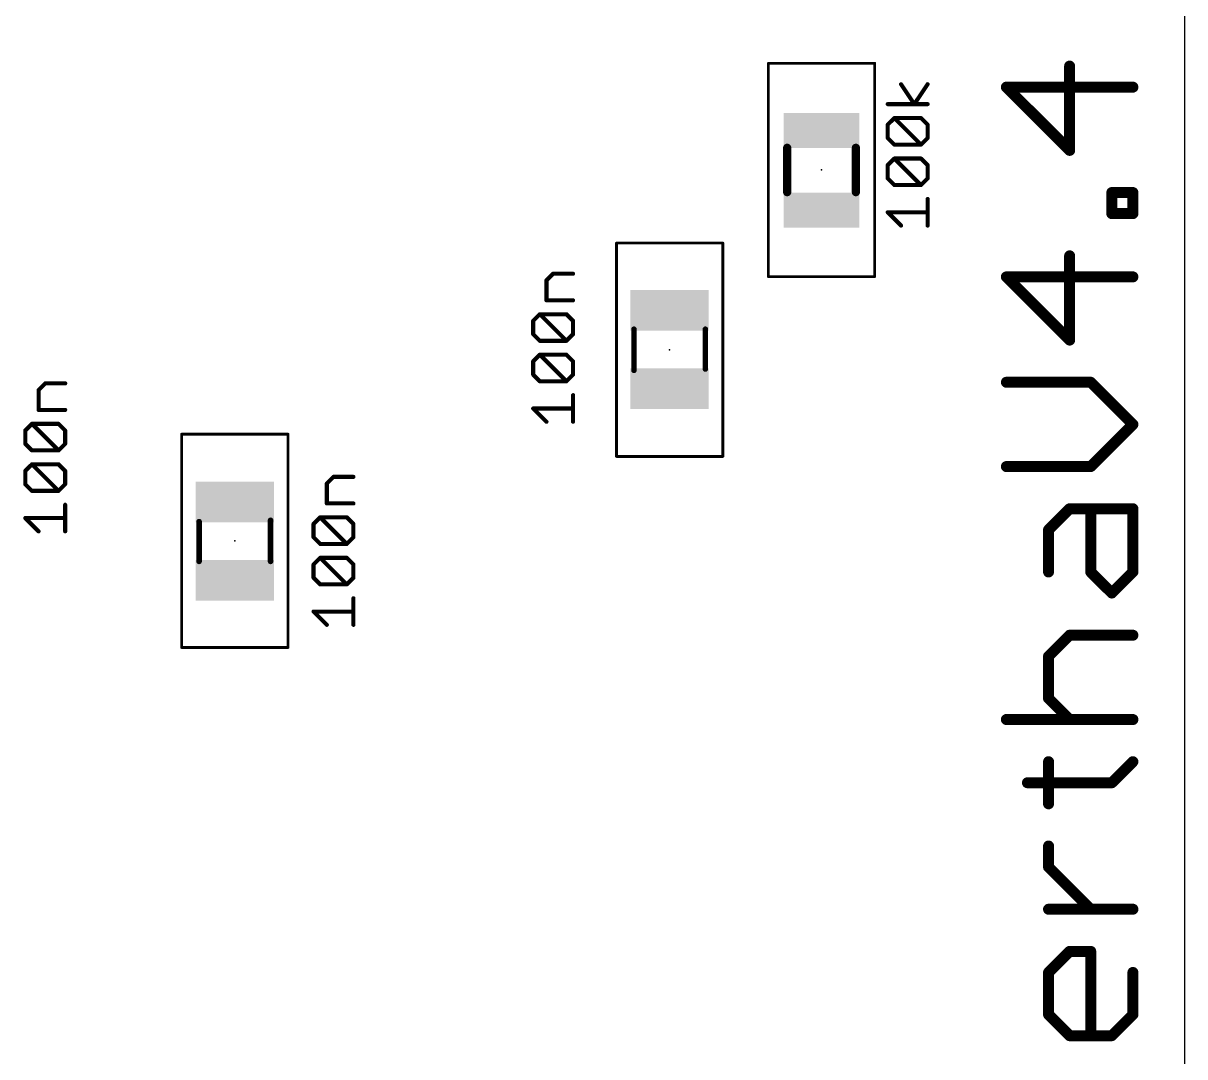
# Model space of a CAD drawing. Extents: x -5 to 95, y -7 to 91.
# Drawn here: x 73.53 to 95, y 52.86 to 71.98 of the extents above; entities that cross this region are included whole.
import ezdxf

# ---------------------------------------------------------------- set-up
doc = ezdxf.new("R2010")
doc.units = 0
for name, color, linetype in [('20', 7, 'CONTINUOUS'), ('23', 7, 'CONTINUOUS'), ('27', 253, 'CONTINUOUS'), ('39', 22, 'CONTINUOUS'), ('51', 253, 'CONTINUOUS')]:
    doc.layers.add(name, color=color, linetype=linetype)

# ---------------------------------------------------------------- blocks, each defined once
blk = doc.blocks.new('RECT')
blk.add_solid([(-0.5, -0.5), (0.5, -0.5), (-0.5, 0.5), (0.5, 0.5)])

msp = doc.modelspace()

# ---------------------------------------------------------------- linework, layer by layer
at = {"layer": '20'}
msp.add_line((95, -2.9), (95, 81.7), dxfattribs=at)
at = {"layer": '23'}
for p in [(88.2865, 69.2636), (85.4791, 65.9386), (77.4421, 62.4055)]:
    msp.add_point(p, dxfattribs=at)
at = {"layer": '27'}
for points, const_width in [([(92.8721, 69.6258), (92.8721, 71.185)], 0.2032), ([(90.0012, 70.481), (89.7555, 70.8496)], 0.0762), ([(90.247, 70.8496), (90.0012, 70.481)], 0.0762), ([(94.0415, 70.7952), (91.7027, 70.7952)], 0.2032), ([(91.7027, 70.7952), (92.8721, 69.6258)], 0.2032), ([(90.247, 70.481), (89.5097, 70.481)], 0.0762), ([(89.5097, 70.1012), (89.6326, 70.224)], 0.0762), ([(89.6326, 70.224), (90.1241, 70.224)], 0.0762), ([(90.1241, 69.7325), (89.6326, 70.224)], 0.0762), ([(90.1241, 70.224), (90.247, 70.1012)], 0.0762), ([(89.5097, 69.8554), (89.5097, 70.1012)], 0.0762), ([(90.247, 70.1012), (90.247, 69.8554)], 0.0762), ([(89.6326, 69.7325), (89.5097, 69.8554)], 0.0762), ([(90.247, 69.8554), (90.1241, 69.7325)], 0.0762), ([(90.1241, 69.7325), (89.6326, 69.7325)], 0.0762), ([(89.5097, 69.3527), (89.6326, 69.4756)], 0.0762), ([(89.5097, 69.107), (89.5097, 69.3527)], 0.0762), ([(89.6326, 69.4756), (90.1241, 69.4756)], 0.0762), ([(90.1241, 68.9841), (89.6326, 69.4756)], 0.0762), ([(90.1241, 69.4756), (90.247, 69.3527)], 0.0762), ([(90.247, 69.3527), (90.247, 69.107)], 0.0762), ([(89.6326, 68.9841), (89.5097, 69.107)], 0.0762), ([(90.247, 69.107), (90.1241, 68.9841)], 0.0762), ([(90.1241, 68.9841), (89.6326, 68.9841)], 0.0762), ([(93.6517, 68.4564), (93.6517, 68.8462)], 0.2032), ([(93.6517, 68.8462), (94.0415, 68.8462)], 0.2032), ([(94.0415, 68.8462), (94.0415, 68.4564)], 0.2032), ([(90.247, 68.2357), (90.247, 68.7272)], 0.0762), ([(89.7555, 68.2357), (89.5097, 68.4815)], 0.0762), ([(89.5097, 68.4815), (90.247, 68.4815)], 0.0762), ([(94.0415, 68.4564), (93.6517, 68.4564)], 0.2032), ([(92.8721, 66.1176), (92.8721, 67.6768)], 0.2032), ([(83.2023, 67.2217), (83.3252, 67.3445)], 0.0762), ([(83.2023, 66.8531), (83.2023, 67.2217)], 0.0762), ([(83.3252, 67.3445), (83.6938, 67.3445)], 0.0762), ([(94.0415, 67.287), (91.7027, 67.287)], 0.2032), ([(91.7027, 67.287), (92.8721, 66.1176)], 0.2032), ([(83.6938, 66.8531), (83.2023, 66.8531)], 0.0762), ([(82.9566, 66.4732), (83.0794, 66.5961)], 0.0762), ([(83.0794, 66.5961), (83.5709, 66.5961)], 0.0762), ([(83.5709, 66.1046), (83.0794, 66.5961)], 0.0762), ([(83.5709, 66.5961), (83.6938, 66.4732)], 0.0762), ([(82.9566, 66.2275), (82.9566, 66.4732)], 0.0762), ([(83.6938, 66.4732), (83.6938, 66.2275)], 0.0762), ([(83.0794, 66.1046), (82.9566, 66.2275)], 0.0762), ([(83.5709, 66.1046), (83.0794, 66.1046)], 0.0762), ([(83.6938, 66.2275), (83.5709, 66.1046)], 0.0762), ([(82.9566, 65.7248), (83.0794, 65.8477)], 0.0762), ([(82.9566, 65.4791), (82.9566, 65.7248)], 0.0762), ([(83.0794, 65.8477), (83.5709, 65.8477)], 0.0762), ([(83.5709, 65.3562), (83.0794, 65.8477)], 0.0762), ([(83.5709, 65.8477), (83.6938, 65.7248)], 0.0762), ([(83.6938, 65.7248), (83.6938, 65.4791)], 0.0762), ([(83.0794, 65.3562), (82.9566, 65.4791)], 0.0762), ([(83.6938, 65.4791), (83.5709, 65.3562)], 0.0762), ([(73.8149, 65.1948), (73.9377, 65.3176)], 0.0762), ([(73.9377, 65.3176), (74.3063, 65.3176)], 0.0762), ([(83.5709, 65.3562), (83.0794, 65.3562)], 0.0762), ([(93.2619, 65.338), (91.7027, 65.338)], 0.2032), ([(94.0415, 64.5584), (93.2619, 65.338)], 0.2032), ([(73.8149, 64.8261), (73.8149, 65.1948)], 0.0762), ([(83.6938, 64.6078), (83.6938, 65.0993)], 0.0762), ([(74.3063, 64.8261), (73.8149, 64.8261)], 0.0762), ([(83.2023, 64.6078), (82.9566, 64.8535)], 0.0762), ([(82.9566, 64.8535), (83.6938, 64.8535)], 0.0762), ([(93.2619, 63.7788), (94.0415, 64.5584)], 0.2032), ([(73.5691, 64.4463), (73.692, 64.5692)], 0.0762), ([(73.5691, 64.2006), (73.5691, 64.4463)], 0.0762), ([(73.692, 64.5692), (74.1835, 64.5692)], 0.0762), ([(74.1835, 64.0777), (73.692, 64.5692)], 0.0762), ([(74.1835, 64.5692), (74.3063, 64.4463)], 0.0762), ([(74.3063, 64.4463), (74.3063, 64.2006)], 0.0762), ([(73.692, 64.0777), (73.5691, 64.2006)], 0.0762), ([(74.3063, 64.2006), (74.1835, 64.0777)], 0.0762), ([(74.1835, 64.0777), (73.692, 64.0777)], 0.0762), ([(73.5691, 63.6979), (73.692, 63.8208)], 0.0762), ([(73.692, 63.8208), (74.1835, 63.8208)], 0.0762), ([(74.1835, 63.3293), (73.692, 63.8208)], 0.0762), ([(74.1835, 63.8208), (74.3063, 63.6979)], 0.0762), ([(91.7027, 63.7788), (93.2619, 63.7788)], 0.2032), ([(73.5691, 63.4522), (73.5691, 63.6979)], 0.0762), ([(74.3063, 63.6979), (74.3063, 63.4522)], 0.0762), ([(79.1427, 63.4657), (79.2655, 63.5886)], 0.0762), ([(79.2655, 63.5886), (79.6341, 63.5886)], 0.0762), ([(73.692, 63.3293), (73.5691, 63.4522)], 0.0762), ([(74.1835, 63.3293), (73.692, 63.3293)], 0.0762), ([(74.3063, 63.4522), (74.1835, 63.3293)], 0.0762), ([(79.1427, 63.0971), (79.1427, 63.4657)], 0.0762), ([(79.6341, 63.0971), (79.1427, 63.0971)], 0.0762), ([(74.3063, 62.5809), (74.3063, 63.0724)], 0.0762), ([(92.4823, 62.6094), (92.8721, 62.9992)], 0.2032), ([(92.8721, 62.9992), (94.0415, 62.9992)], 0.2032), ([(93.2619, 61.8298), (93.2619, 62.9992)], 0.2032), ([(94.0415, 62.9992), (94.0415, 61.8298)], 0.2032), ([(73.8149, 62.5809), (73.5691, 62.8266)], 0.0762), ([(73.5691, 62.8266), (74.3063, 62.8266)], 0.0762), ([(78.8969, 62.7173), (79.0198, 62.8402)], 0.0762), ([(78.8969, 62.4716), (78.8969, 62.7173)], 0.0762), ([(79.0198, 62.8402), (79.5113, 62.8402)], 0.0762), ([(79.5113, 62.3487), (79.0198, 62.8402)], 0.0762), ([(79.5113, 62.8402), (79.6341, 62.7173)], 0.0762), ([(79.6341, 62.7173), (79.6341, 62.4716)], 0.0762), ([(92.4823, 61.8298), (92.4823, 62.6094)], 0.2032), ([(79.0198, 62.3487), (78.8969, 62.4716)], 0.0762), ([(79.6341, 62.4716), (79.5113, 62.3487)], 0.0762), ([(79.5113, 62.3487), (79.0198, 62.3487)], 0.0762), ([(78.8969, 61.9689), (79.0198, 62.0918)], 0.0762), ([(79.0198, 62.0918), (79.5113, 62.0918)], 0.0762), ([(79.5113, 61.6003), (79.0198, 62.0918)], 0.0762), ([(79.5113, 62.0918), (79.6341, 61.9689)], 0.0762), ([(78.8969, 61.7232), (78.8969, 61.9689)], 0.0762), ([(79.6341, 61.9689), (79.6341, 61.7232)], 0.0762), ([(93.6517, 61.44), (93.2619, 61.8298)], 0.2032), ([(94.0415, 61.8298), (93.6517, 61.44)], 0.2032), ([(79.0198, 61.6003), (78.8969, 61.7232)], 0.0762), ([(79.5113, 61.6003), (79.0198, 61.6003)], 0.0762), ([(79.6341, 61.7232), (79.5113, 61.6003)], 0.0762), ([(79.6341, 60.8519), (79.6341, 61.3434)], 0.0762), ([(79.1427, 60.8519), (78.8969, 61.0976)], 0.0762), ([(78.8969, 61.0976), (79.6341, 61.0976)], 0.0762), ([(92.4823, 60.2706), (92.8721, 60.6604)], 0.2032), ([(92.8721, 60.6604), (94.0415, 60.6604)], 0.2032), ([(92.4823, 59.491), (92.4823, 60.2706)], 0.2032), ([(92.8721, 59.1012), (92.4823, 59.491)], 0.2032), ([(91.7027, 59.1012), (94.0415, 59.1012)], 0.2032), ([(92.4823, 57.542), (92.4823, 58.3216)], 0.2032), ([(93.6517, 57.9318), (94.0415, 58.3216)], 0.2032), ([(92.0925, 57.9318), (93.6517, 57.9318)], 0.2032), ([(92.4823, 56.3726), (92.4823, 56.7624)], 0.2032), ([(93.2619, 55.593), (92.4823, 56.3726)], 0.2032), ([(94.0415, 55.593), (92.4823, 55.593)], 0.2032), ([(92.4823, 54.4236), (92.8721, 54.8134)], 0.2032), ([(92.8721, 54.8134), (93.2619, 54.8134)], 0.2032), ([(93.2619, 54.8134), (93.2619, 53.2542)], 0.2032), ([(92.4823, 53.644), (92.4823, 54.4236)], 0.2032), ([(94.0415, 54.4236), (94.0415, 53.644)], 0.2032), ([(92.8721, 53.2542), (92.4823, 53.644)], 0.2032), ([(94.0415, 53.644), (93.6517, 53.2542)], 0.2032), ([(93.6517, 53.2542), (92.8721, 53.2542)], 0.2032)]:
    msp.add_lwpolyline(points, dxfattribs=dict(at, const_width=const_width))
for points, const_width in [([(92.9229, 71.185, 1), (92.8213, 71.185)], 0.1016), ([(89.7713, 70.8601, 1), (89.7396, 70.839)], 0.0381), ([(90.2628, 70.839, 1), (90.2311, 70.8601)], 0.0381), ([(91.7027, 70.846, 1), (91.7027, 70.7444)], 0.1016), ([(91.7386, 70.8311, 1), (91.6668, 70.7593)], 0.1016), ([(94.0415, 70.7444, 1), (94.0415, 70.846)], 0.1016), ([(89.5097, 70.5, 1), (89.5097, 70.4619)], 0.0381), ([(89.9854, 70.4915, 1), (90.0171, 70.4704)], 0.0381), ([(89.9854, 70.4704, 1), (90.0171, 70.4915)], 0.0381), ([(90.247, 70.4619, 1), (90.247, 70.5)], 0.0381), ([(89.6461, 70.2375, 1), (89.6191, 70.2106)], 0.0381), ([(89.6326, 70.2431, 1), (89.6326, 70.205)], 0.0381), ([(89.6461, 70.2106, 1), (89.6191, 70.2375)], 0.0381), ([(90.1376, 70.2375, 1), (90.1106, 70.2106)], 0.0381), ([(90.1241, 70.205, 1), (90.1241, 70.2431)], 0.0381), ([(89.5288, 70.1012, 1), (89.4907, 70.1012)], 0.0381), ([(89.4963, 70.1146, 1), (89.5232, 70.0877)], 0.0381), ([(90.266, 70.1012, 1), (90.2279, 70.1012)], 0.0381), ([(90.2335, 70.0877, 1), (90.2604, 70.1146)], 0.0381), ([(89.5232, 69.8689, 1), (89.4963, 69.8419)], 0.0381), ([(89.4907, 69.8554, 1), (89.5288, 69.8554)], 0.0381), ([(90.2279, 69.8554, 1), (90.266, 69.8554)], 0.0381), ([(90.2604, 69.8419, 1), (90.2335, 69.8689)], 0.0381), ([(89.6326, 69.7516, 1), (89.6326, 69.7135)], 0.0381), ([(89.6191, 69.7191, 1), (89.6461, 69.746)], 0.0381), ([(90.1106, 69.746, 1), (90.1376, 69.7191)], 0.0381), ([(90.1106, 69.7191, 1), (90.1376, 69.746)], 0.0381), ([(90.1241, 69.7135, 1), (90.1241, 69.7516)], 0.0381), ([(92.8213, 69.6258, 1), (92.9229, 69.6258)], 0.1016), ([(92.8362, 69.5899, 1), (92.908, 69.6617)], 0.1016), ([(89.5288, 69.3527, 1), (89.4907, 69.3527)], 0.0381), ([(89.4963, 69.3662, 1), (89.5232, 69.3393)], 0.0381), ([(89.6326, 69.4947, 1), (89.6326, 69.4566)], 0.0381), ([(89.6461, 69.4891, 1), (89.6191, 69.4621)], 0.0381), ([(89.6461, 69.4621, 1), (89.6191, 69.4891)], 0.0381), ([(90.1376, 69.4891, 1), (90.1106, 69.4621)], 0.0381), ([(90.1241, 69.4566, 1), (90.1241, 69.4947)], 0.0381), ([(90.266, 69.3527, 1), (90.2279, 69.3527)], 0.0381), ([(90.2335, 69.3393, 1), (90.2604, 69.3662)], 0.0381), ([(89.5232, 69.1205, 1), (89.4963, 69.0935)], 0.0381), ([(90.2604, 69.0935, 1), (90.2335, 69.1205)], 0.0381), ([(89.4907, 69.107, 1), (89.5288, 69.107)], 0.0381), ([(89.6326, 69.0032, 1), (89.6326, 68.9651)], 0.0381), ([(89.6191, 68.9707, 1), (89.6461, 68.9976)], 0.0381), ([(90.1106, 68.9976, 1), (90.1376, 68.9707)], 0.0381), ([(90.1106, 68.9707, 1), (90.1376, 68.9976)], 0.0381), ([(90.1241, 68.9651, 1), (90.1241, 69.0032)], 0.0381), ([(90.2279, 69.107, 1), (90.266, 69.107)], 0.0381), ([(93.7025, 68.8462, 1), (93.6009, 68.8462)], 0.1016), ([(93.6517, 68.897, 1), (93.6517, 68.7954)], 0.1016), ([(94.0923, 68.8462, 1), (93.9907, 68.8462)], 0.1016), ([(94.0415, 68.7954, 1), (94.0415, 68.897)], 0.1016), ([(90.266, 68.7272, 1), (90.2279, 68.7272)], 0.0381), ([(89.5097, 68.5005, 1), (89.5097, 68.4624)], 0.0381), ([(89.5232, 68.4949, 1), (89.4963, 68.468)], 0.0381), ([(90.247, 68.4624, 1), (90.247, 68.5005)], 0.0381), ([(93.6517, 68.5072, 1), (93.6517, 68.4056)], 0.1016), ([(93.6009, 68.4564, 1), (93.7025, 68.4564)], 0.1016), ([(93.9907, 68.4564, 1), (94.0923, 68.4564)], 0.1016), ([(94.0415, 68.4056, 1), (94.0415, 68.5072)], 0.1016), ([(89.742, 68.2222, 1), (89.7689, 68.2492)], 0.0381), ([(90.2279, 68.2357, 1), (90.266, 68.2357)], 0.0381), ([(92.9229, 67.6768, 1), (92.8213, 67.6768)], 0.1016), ([(83.1888, 67.2351, 1), (83.2158, 67.2082)], 0.0381), ([(83.2214, 67.2217, 1), (83.1833, 67.2217)], 0.0381), ([(83.3252, 67.3636, 1), (83.3252, 67.3255)], 0.0381), ([(83.3386, 67.3311, 1), (83.3117, 67.358)], 0.0381), ([(83.6938, 67.3255, 1), (83.6938, 67.3636)], 0.0381), ([(91.7027, 67.3378, 1), (91.7027, 67.2362)], 0.1016), ([(91.7386, 67.3229, 1), (91.6668, 67.2511)], 0.1016), ([(94.0415, 67.2362, 1), (94.0415, 67.3378)], 0.1016), ([(83.2023, 66.8721, 1), (83.2023, 66.834)], 0.0381), ([(83.1833, 66.8531, 1), (83.2214, 66.8531)], 0.0381), ([(83.6938, 66.834, 1), (83.6938, 66.8721)], 0.0381), ([(83.0794, 66.6152, 1), (83.0794, 66.5771)], 0.0381), ([(83.0929, 66.6096, 1), (83.066, 66.5826)], 0.0381), ([(83.0929, 66.5826, 1), (83.066, 66.6096)], 0.0381), ([(83.5844, 66.6096, 1), (83.5574, 66.5826)], 0.0381), ([(83.5709, 66.5771, 1), (83.5709, 66.6152)], 0.0381), ([(82.9756, 66.4732, 1), (82.9375, 66.4732)], 0.0381), ([(82.9431, 66.4867, 1), (82.97, 66.4598)], 0.0381), ([(83.7128, 66.4732, 1), (83.6747, 66.4732)], 0.0381), ([(83.6803, 66.4598, 1), (83.7073, 66.4867)], 0.0381), ([(82.97, 66.241, 1), (82.9431, 66.214)], 0.0381), ([(82.9375, 66.2275, 1), (82.9756, 66.2275)], 0.0381), ([(83.0794, 66.1237, 1), (83.0794, 66.0856)], 0.0381), ([(83.066, 66.0912, 1), (83.0929, 66.1181)], 0.0381), ([(83.5574, 66.1181, 1), (83.5844, 66.0912)], 0.0381), ([(83.5574, 66.0912, 1), (83.5844, 66.1181)], 0.0381), ([(83.5709, 66.0856, 1), (83.5709, 66.1237)], 0.0381), ([(83.6747, 66.2275, 1), (83.7128, 66.2275)], 0.0381), ([(83.7073, 66.214, 1), (83.6803, 66.241)], 0.0381), ([(92.8213, 66.1176, 1), (92.9229, 66.1176)], 0.1016), ([(92.8362, 66.0817, 1), (92.908, 66.1535)], 0.1016), ([(82.9756, 65.7248, 1), (82.9375, 65.7248)], 0.0381), ([(82.9431, 65.7383, 1), (82.97, 65.7114)], 0.0381), ([(83.0794, 65.8668, 1), (83.0794, 65.8287)], 0.0381), ([(83.0929, 65.8612, 1), (83.066, 65.8342)], 0.0381), ([(83.0929, 65.8342, 1), (83.066, 65.8612)], 0.0381), ([(83.5844, 65.8612, 1), (83.5574, 65.8342)], 0.0381), ([(83.5709, 65.8287, 1), (83.5709, 65.8668)], 0.0381), ([(83.7128, 65.7248, 1), (83.6747, 65.7248)], 0.0381), ([(83.6803, 65.7114, 1), (83.7073, 65.7383)], 0.0381), ([(82.97, 65.4926, 1), (82.9431, 65.4656)], 0.0381), ([(82.9375, 65.4791, 1), (82.9756, 65.4791)], 0.0381), ([(83.6747, 65.4791, 1), (83.7128, 65.4791)], 0.0381), ([(83.7073, 65.4656, 1), (83.6803, 65.4926)], 0.0381), ([(73.9377, 65.3367, 1), (73.9377, 65.2986)], 0.0381), ([(73.9512, 65.3042, 1), (73.9243, 65.3311)], 0.0381), ([(74.3063, 65.2986, 1), (74.3063, 65.3367)], 0.0381), ([(83.0794, 65.3753, 1), (83.0794, 65.3372)], 0.0381), ([(83.066, 65.3427, 1), (83.0929, 65.3697)], 0.0381), ([(83.5574, 65.3697, 1), (83.5844, 65.3427)], 0.0381), ([(83.5574, 65.3427, 1), (83.5844, 65.3697)], 0.0381), ([(83.5709, 65.3372, 1), (83.5709, 65.3753)], 0.0381), ([(91.7027, 65.3888, 1), (91.7027, 65.2872)], 0.1016), ([(93.2978, 65.3739, 1), (93.226, 65.3021)], 0.1016), ([(93.2619, 65.2872, 1), (93.2619, 65.3888)], 0.1016), ([(73.8339, 65.1948, 1), (73.7958, 65.1948)], 0.0381), ([(73.8014, 65.2082, 1), (73.8283, 65.1813)], 0.0381), ([(83.7128, 65.0993, 1), (83.6747, 65.0993)], 0.0381), ([(73.8149, 64.8452, 1), (73.8149, 64.8071)], 0.0381), ([(73.7958, 64.8261, 1), (73.8339, 64.8261)], 0.0381), ([(74.3063, 64.8071, 1), (74.3063, 64.8452)], 0.0381), ([(82.97, 64.867, 1), (82.9431, 64.8401)], 0.0381), ([(82.9566, 64.8726, 1), (82.9566, 64.8345)], 0.0381), ([(83.6938, 64.8345, 1), (83.6938, 64.8726)], 0.0381), ([(83.1888, 64.5943, 1), (83.2158, 64.6213)], 0.0381), ([(83.6747, 64.6078, 1), (83.7128, 64.6078)], 0.0381), ([(94.0774, 64.5225, 1), (94.0056, 64.5943)], 0.1016), ([(94.0056, 64.5225, 1), (94.0774, 64.5943)], 0.1016), ([(73.5556, 64.4598, 1), (73.5826, 64.4329)], 0.0381), ([(73.5882, 64.4463, 1), (73.5501, 64.4463)], 0.0381), ([(73.692, 64.5883, 1), (73.692, 64.5502)], 0.0381), ([(73.7055, 64.5827, 1), (73.6785, 64.5557)], 0.0381), ([(73.7055, 64.5557, 1), (73.6785, 64.5827)], 0.0381), ([(74.1969, 64.5827, 1), (74.17, 64.5557)], 0.0381), ([(74.1835, 64.5502, 1), (74.1835, 64.5883)], 0.0381), ([(74.3254, 64.4463, 1), (74.2873, 64.4463)], 0.0381), ([(74.2929, 64.4329, 1), (74.3198, 64.4598)], 0.0381), ([(73.5826, 64.2141, 1), (73.5556, 64.1871)], 0.0381), ([(73.5501, 64.2006, 1), (73.5882, 64.2006)], 0.0381), ([(74.2873, 64.2006, 1), (74.3254, 64.2006)], 0.0381), ([(74.3198, 64.1871, 1), (74.2929, 64.2141)], 0.0381), ([(73.692, 64.0968, 1), (73.692, 64.0587)], 0.0381), ([(73.6785, 64.0643, 1), (73.7055, 64.0912)], 0.0381), ([(74.17, 64.0912, 1), (74.1969, 64.0643)], 0.0381), ([(74.17, 64.0643, 1), (74.1969, 64.0912)], 0.0381), ([(74.1835, 64.0587, 1), (74.1835, 64.0968)], 0.0381), ([(73.692, 63.8399, 1), (73.692, 63.8018)], 0.0381), ([(73.7055, 63.8343, 1), (73.6785, 63.8073)], 0.0381), ([(73.7055, 63.8073, 1), (73.6785, 63.8343)], 0.0381), ([(74.1969, 63.8343, 1), (74.17, 63.8073)], 0.0381), ([(74.1835, 63.8018, 1), (74.1835, 63.8399)], 0.0381), ([(91.7027, 63.8296, 1), (91.7027, 63.728)], 0.1016), ([(93.226, 63.8147, 1), (93.2978, 63.7429)], 0.1016), ([(93.2619, 63.728, 1), (93.2619, 63.8296)], 0.1016), ([(73.5556, 63.7114, 1), (73.5826, 63.6845)], 0.0381), ([(73.5882, 63.6979, 1), (73.5501, 63.6979)], 0.0381), ([(74.3254, 63.6979, 1), (74.2873, 63.6979)], 0.0381), ([(74.2929, 63.6845, 1), (74.3198, 63.7114)], 0.0381), ([(79.2655, 63.6077, 1), (79.2655, 63.5696)], 0.0381), ([(79.279, 63.5751, 1), (79.2521, 63.6021)], 0.0381), ([(79.6341, 63.5696, 1), (79.6341, 63.6077)], 0.0381), ([(73.5826, 63.4657, 1), (73.5556, 63.4387)], 0.0381), ([(73.5501, 63.4522, 1), (73.5882, 63.4522)], 0.0381), ([(73.692, 63.3484, 1), (73.692, 63.3103)], 0.0381), ([(73.6785, 63.3158, 1), (73.7055, 63.3428)], 0.0381), ([(74.17, 63.3428, 1), (74.1969, 63.3158)], 0.0381), ([(74.17, 63.3158, 1), (74.1969, 63.3428)], 0.0381), ([(74.1835, 63.3103, 1), (74.1835, 63.3484)], 0.0381), ([(74.2873, 63.4522, 1), (74.3254, 63.4522)], 0.0381), ([(74.3198, 63.4387, 1), (74.2929, 63.4657)], 0.0381), ([(79.1617, 63.4657, 1), (79.1236, 63.4657)], 0.0381), ([(79.1292, 63.4792, 1), (79.1561, 63.4523)], 0.0381), ([(79.1427, 63.1162, 1), (79.1427, 63.0781)], 0.0381), ([(79.6341, 63.0781, 1), (79.6341, 63.1162)], 0.0381), ([(74.3254, 63.0724, 1), (74.2873, 63.0724)], 0.0381), ([(79.1236, 63.0971, 1), (79.1617, 63.0971)], 0.0381), ([(92.8721, 63.05, 1), (92.8721, 62.9484)], 0.1016), ([(92.908, 62.9633, 1), (92.8362, 63.0351)], 0.1016), ([(93.3127, 62.9992, 1), (93.2111, 62.9992)], 0.1016), ([(94.0923, 62.9992, 1), (93.9907, 62.9992)], 0.1016), ([(94.0415, 62.9484, 1), (94.0415, 63.05)], 0.1016), ([(73.5826, 62.8401, 1), (73.5556, 62.8132)], 0.0381), ([(73.5691, 62.8457, 1), (73.5691, 62.8076)], 0.0381), ([(74.3063, 62.8076, 1), (74.3063, 62.8457)], 0.0381), ([(78.8834, 62.7308, 1), (78.9104, 62.7039)], 0.0381), ([(78.916, 62.7173, 1), (78.8779, 62.7173)], 0.0381), ([(79.0198, 62.8593, 1), (79.0198, 62.8212)], 0.0381), ([(79.0333, 62.8537, 1), (79.0063, 62.8267)], 0.0381), ([(79.0333, 62.8267, 1), (79.0063, 62.8537)], 0.0381), ([(79.5247, 62.8537, 1), (79.4978, 62.8267)], 0.0381), ([(79.5113, 62.8212, 1), (79.5113, 62.8593)], 0.0381), ([(79.6532, 62.7173, 1), (79.6151, 62.7173)], 0.0381), ([(79.6207, 62.7039, 1), (79.6476, 62.7308)], 0.0381), ([(92.5331, 62.6094, 1), (92.4315, 62.6094)], 0.1016), ([(92.4464, 62.6453, 1), (92.5182, 62.5735)], 0.1016), ([(73.8014, 62.5674, 1), (73.8283, 62.5944)], 0.0381), ([(74.2873, 62.5809, 1), (74.3254, 62.5809)], 0.0381), ([(78.9104, 62.4851, 1), (78.8834, 62.4581)], 0.0381), ([(78.8779, 62.4716, 1), (78.916, 62.4716)], 0.0381), ([(79.6151, 62.4716, 1), (79.6532, 62.4716)], 0.0381), ([(79.6476, 62.4581, 1), (79.6207, 62.4851)], 0.0381), ([(79.0198, 62.3678, 1), (79.0198, 62.3297)], 0.0381), ([(79.0063, 62.3352, 1), (79.0333, 62.3622)], 0.0381), ([(79.4978, 62.3622, 1), (79.5247, 62.3352)], 0.0381), ([(79.4978, 62.3352, 1), (79.5247, 62.3622)], 0.0381), ([(79.5113, 62.3297, 1), (79.5113, 62.3678)], 0.0381), ([(79.0333, 62.1053, 1), (79.0063, 62.0783)], 0.0381), ([(79.0198, 62.1108, 1), (79.0198, 62.0727)], 0.0381), ([(79.0333, 62.0783, 1), (79.0063, 62.1053)], 0.0381), ([(79.5247, 62.1053, 1), (79.4978, 62.0783)], 0.0381), ([(79.5113, 62.0727, 1), (79.5113, 62.1108)], 0.0381), ([(78.8834, 61.9824, 1), (78.9104, 61.9554)], 0.0381), ([(78.916, 61.9689, 1), (78.8779, 61.9689)], 0.0381), ([(79.6532, 61.9689, 1), (79.6151, 61.9689)], 0.0381), ([(79.6207, 61.9554, 1), (79.6476, 61.9824)], 0.0381), ([(92.4315, 61.8298, 1), (92.5331, 61.8298)], 0.1016), ([(93.2978, 61.8657, 1), (93.226, 61.7939)], 0.1016), ([(93.2111, 61.8298, 1), (93.3127, 61.8298)], 0.1016), ([(93.9907, 61.8298, 1), (94.0923, 61.8298)], 0.1016), ([(94.0774, 61.7939, 1), (94.0056, 61.8657)], 0.1016), ([(78.9104, 61.7366, 1), (78.8834, 61.7097)], 0.0381), ([(78.8779, 61.7232, 1), (78.916, 61.7232)], 0.0381), ([(79.0198, 61.6194, 1), (79.0198, 61.5813)], 0.0381), ([(79.0063, 61.5868, 1), (79.0333, 61.6138)], 0.0381), ([(79.4978, 61.6138, 1), (79.5247, 61.5868)], 0.0381), ([(79.4978, 61.5868, 1), (79.5247, 61.6138)], 0.0381), ([(79.5113, 61.5813, 1), (79.5113, 61.6194)], 0.0381), ([(79.6151, 61.7232, 1), (79.6532, 61.7232)], 0.0381), ([(79.6476, 61.7097, 1), (79.6207, 61.7366)], 0.0381), ([(93.6158, 61.4759, 1), (93.6876, 61.4041)], 0.1016), ([(93.6158, 61.4041, 1), (93.6876, 61.4759)], 0.1016), ([(79.6532, 61.3434, 1), (79.6151, 61.3434)], 0.0381), ([(78.9104, 61.1111, 1), (78.8834, 61.0842)], 0.0381), ([(78.8969, 61.1167, 1), (78.8969, 61.0786)], 0.0381), ([(79.6341, 61.0786, 1), (79.6341, 61.1167)], 0.0381), ([(79.1292, 60.8384, 1), (79.1561, 60.8654)], 0.0381), ([(79.6151, 60.8519, 1), (79.6532, 60.8519)], 0.0381), ([(92.8721, 60.7112, 1), (92.8721, 60.6096)], 0.1016), ([(92.908, 60.6245, 1), (92.8362, 60.6963)], 0.1016), ([(94.0415, 60.6096, 1), (94.0415, 60.7112)], 0.1016), ([(92.5331, 60.2706, 1), (92.4315, 60.2706)], 0.1016), ([(92.4464, 60.3065, 1), (92.5182, 60.2347)], 0.1016), ([(92.5182, 59.5269, 1), (92.4464, 59.4551)], 0.1016), ([(92.4315, 59.491, 1), (92.5331, 59.491)], 0.1016), ([(91.7027, 59.152, 1), (91.7027, 59.0504)], 0.1016), ([(92.8362, 59.0653, 1), (92.908, 59.1371)], 0.1016), ([(94.0415, 59.0504, 1), (94.0415, 59.152)], 0.1016), ([(92.5331, 58.3216, 1), (92.4315, 58.3216)], 0.1016), ([(94.0774, 58.2857, 1), (94.0056, 58.3575)], 0.1016), ([(92.0925, 57.9826, 1), (92.0925, 57.881)], 0.1016), ([(93.6158, 57.9677, 1), (93.6876, 57.8959)], 0.1016), ([(93.6517, 57.881, 1), (93.6517, 57.9826)], 0.1016), ([(92.4315, 57.542, 1), (92.5331, 57.542)], 0.1016), ([(92.5331, 56.7624, 1), (92.4315, 56.7624)], 0.1016), ([(92.5182, 56.4085, 1), (92.4464, 56.3367)], 0.1016), ([(92.4315, 56.3726, 1), (92.5331, 56.3726)], 0.1016), ([(92.4823, 55.6438, 1), (92.4823, 55.5422)], 0.1016), ([(93.226, 55.5571, 1), (93.2978, 55.6289)], 0.1016), ([(94.0415, 55.5422, 1), (94.0415, 55.6438)], 0.1016), ([(92.8721, 54.8642, 1), (92.8721, 54.7626)], 0.1016), ([(92.908, 54.7775, 1), (92.8362, 54.8493)], 0.1016), ([(93.3127, 54.8134, 1), (93.2111, 54.8134)], 0.1016), ([(93.2619, 54.7626, 1), (93.2619, 54.8642)], 0.1016), ([(92.5331, 54.4236, 1), (92.4315, 54.4236)], 0.1016), ([(92.4464, 54.4595, 1), (92.5182, 54.3877)], 0.1016), ([(94.0923, 54.4236, 1), (93.9907, 54.4236)], 0.1016), ([(92.5182, 53.6799, 1), (92.4464, 53.6081)], 0.1016), ([(92.4315, 53.644, 1), (92.5331, 53.644)], 0.1016), ([(93.9907, 53.644, 1), (94.0923, 53.644)], 0.1016), ([(94.0774, 53.6081, 1), (94.0056, 53.6799)], 0.1016), ([(92.8721, 53.305, 1), (92.8721, 53.2034)], 0.1016), ([(92.8362, 53.2183, 1), (92.908, 53.2901)], 0.1016), ([(93.2111, 53.2542, 1), (93.3127, 53.2542)], 0.1016), ([(93.6158, 53.2901, 1), (93.6876, 53.2183)], 0.1016), ([(93.6517, 53.2034, 1), (93.6517, 53.305)], 0.1016)]:
    msp.add_lwpolyline(points, format="xyb", dxfattribs=dict(at, const_width=const_width))
at = {"layer": '39', "const_width": 0.0508}
for points in [[(87.3035, 67.2906), (87.3035, 71.2366)], [(87.3035, 71.2366), (89.2695, 71.2366)], [(89.2695, 71.2366), (89.2695, 67.2906)], [(84.4961, 63.9656), (84.4961, 67.9116)], [(84.4961, 67.9116), (86.4621, 67.9116)], [(86.4621, 67.9116), (86.4621, 63.9656)], [(89.2695, 67.2906), (87.3035, 67.2906)], [(76.4591, 60.4325), (76.4591, 64.3785)], [(76.4591, 64.3785), (78.4251, 64.3785)], [(78.4251, 64.3785), (78.4251, 60.4325)], [(86.4621, 63.9656), (84.4961, 63.9656)], [(78.4251, 60.4325), (76.4591, 60.4325)]]:
    msp.add_lwpolyline(points, dxfattribs=at)
at = {"layer": '39', "const_width": 0.0254}
for points in [[(87.3162, 71.2366, 1), (87.2908, 71.2366)], [(87.3035, 71.2493, 1), (87.3035, 71.2239)], [(89.2822, 71.2366, 1), (89.2568, 71.2366)], [(89.2695, 71.2239, 1), (89.2695, 71.2493)], [(84.5088, 67.9116, 1), (84.4834, 67.9116)], [(84.4961, 67.9243, 1), (84.4961, 67.8989)], [(86.4748, 67.9116, 1), (86.4494, 67.9116)], [(86.4621, 67.8989, 1), (86.4621, 67.9243)], [(87.3035, 67.3033, 1), (87.3035, 67.2779)], [(87.2908, 67.2906, 1), (87.3162, 67.2906)], [(89.2568, 67.2906, 1), (89.2822, 67.2906)], [(89.2695, 67.2779, 1), (89.2695, 67.3033)], [(76.4718, 64.3785, 1), (76.4464, 64.3785)], [(76.4591, 64.3912, 1), (76.4591, 64.3658)], [(78.4378, 64.3785, 1), (78.4124, 64.3785)], [(78.4251, 64.3658, 1), (78.4251, 64.3912)], [(84.4961, 63.9783, 1), (84.4961, 63.9529)], [(84.4834, 63.9656, 1), (84.5088, 63.9656)], [(86.4494, 63.9656, 1), (86.4748, 63.9656)], [(86.4621, 63.9529, 1), (86.4621, 63.9783)], [(76.4591, 60.4452, 1), (76.4591, 60.4198)], [(76.4464, 60.4325, 1), (76.4718, 60.4325)], [(78.4124, 60.4325, 1), (78.4378, 60.4325)], [(78.4251, 60.4198, 1), (78.4251, 60.4452)]]:
    msp.add_lwpolyline(points, format="xyb", dxfattribs=at)
at = {"layer": '51'}
for points, const_width in [([(87.6515, 68.8536), (87.6515, 69.6736)], 0.1524), ([(88.9215, 68.8536), (88.9215, 69.6736)], 0.1524), ([(84.8191, 65.5576), (84.8191, 66.3196)], 0.1016), ([(86.1391, 65.5826), (86.1391, 66.3196)], 0.1016), ([(76.7821, 62.7615), (76.7821, 62.0245)], 0.1016), ([(78.1021, 62.7865), (78.1021, 62.0245)], 0.1016)]:
    msp.add_lwpolyline(points, dxfattribs=dict(at, const_width=const_width))
for points, const_width in [([(87.6896, 69.6736, 1), (87.6134, 69.6736)], 0.0762), ([(88.9596, 69.6736, 1), (88.8834, 69.6736)], 0.0762), ([(87.6134, 68.8536, 1), (87.6896, 68.8536)], 0.0762), ([(88.8834, 68.8536, 1), (88.9596, 68.8536)], 0.0762), ([(84.8445, 66.3196, 1), (84.7937, 66.3196)], 0.0508), ([(86.1645, 66.3196, 1), (86.1137, 66.3196)], 0.0508), ([(84.7937, 65.5576, 1), (84.8445, 65.5576)], 0.0508), ([(86.1137, 65.5826, 1), (86.1645, 65.5826)], 0.0508), ([(76.8075, 62.7615, 1), (76.7567, 62.7615)], 0.0508), ([(78.1275, 62.7865, 1), (78.0767, 62.7865)], 0.0508), ([(76.7567, 62.0245, 1), (76.8075, 62.0245)], 0.0508), ([(78.0767, 62.0245, 1), (78.1275, 62.0245)], 0.0508)]:
    msp.add_lwpolyline(points, format="xyb", dxfattribs=dict(at, const_width=const_width))

# ---------------------------------------------------------------- block references
for p, xscale, yscale, rotation in [((88.285, 69.995), 0.65, 1.4, 90), ((88.285, 68.5218), 0.65, 1.4, 90), ((85.4779, 66.6693), 0.7501, 1.4501, 90), ((85.4779, 65.2215), 0.7501, 1.4501, 90), ((77.4432, 63.1227), 0.7501, 1.4501, 270), ((77.4432, 61.6749), 0.7501, 1.4501, 270)]:
    msp.add_blockref('RECT', p, dxfattribs=dict(at, xscale=xscale, yscale=yscale, rotation=rotation))

doc.saveas('drawing.dxf')
